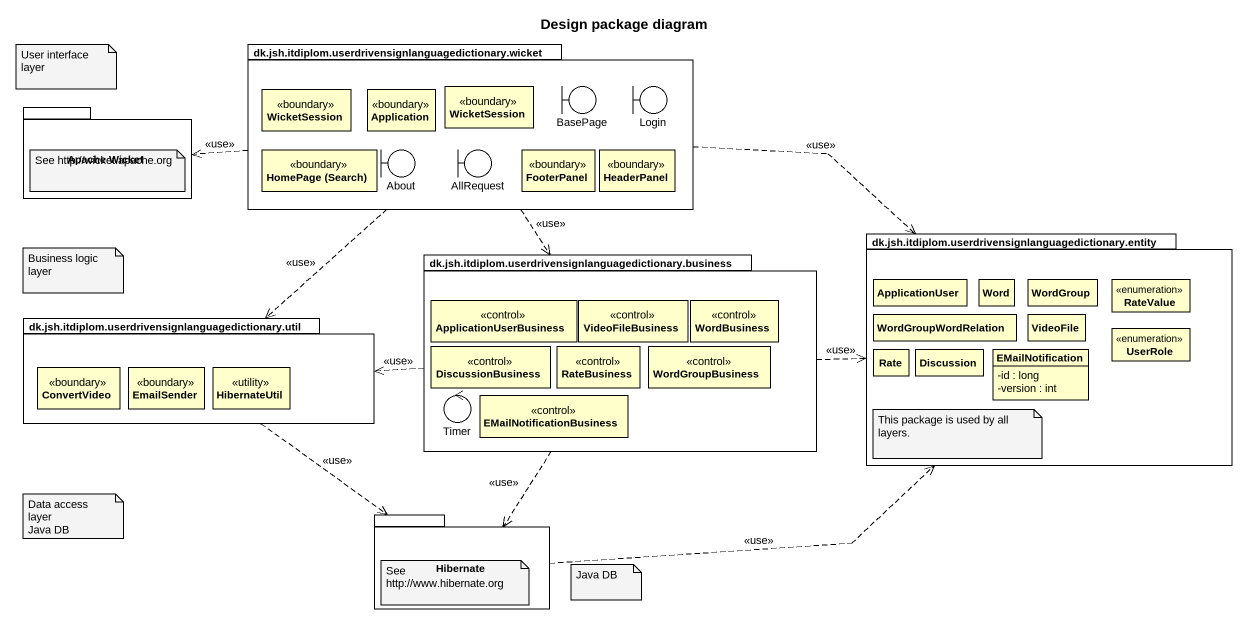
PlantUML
@startuml
title Design package diagram
allowmixing
hide circle
hide empty members
skinparam classAttributeIconSize 0
package "dk.jsh.itdiplom.userdrivensignlanguagedictionary.wicket" as dk_jsh_itdiplom {
  class WicketSession <<boundary>>
  class Application <<boundary>>
  class "WicketSession" as WicketSession_2 <<boundary>>
  boundary BasePage
  boundary Login
  class "HomePage (Search)" as HomePage_Search <<boundary>>
  boundary About
  boundary AllRequest
  class FooterPanel <<boundary>>
  class HeaderPanel <<boundary>>
}
package "Apache Wicket" as Apache_Wicket {
}
package "dk.jsh.itdiplom.userdrivensignlanguagedictionary.entity" as dk_jsh_itdiplom_2 {
  class ApplicationUser
  class Word
  class WordGroup
  enum RateValue
  class WordGroupWordRelation
  class VideoFile
  enum UserRole
  class Rate
  class Discussion
  class EMailNotification {
    -id : long
    -version : int
  }
}
package "dk.jsh.itdiplom.userdrivensignlanguagedictionary.business" as dk_jsh_itdiplom_3 {
  class ApplicationUserBusiness <<control>>
  class VideoFileBusiness <<control>>
  class WordBusiness <<control>>
  class DiscussionBusiness <<control>>
  class RateBusiness <<control>>
  class WordGroupBusiness <<control>>
  control Timer
  class EMailNotificationBusiness <<control>>
}
package "dk.jsh.itdiplom.userdrivensignlanguagedictionary.util" as dk_jsh_itdiplom_4 {
  class ConvertVideo <<boundary>>
  class EmailSender <<boundary>>
  class HibernateUtil <<utility>>
}
package Hibernate {
}
dk_jsh_itdiplom .left.> Apache_Wicket : <<use>>
dk_jsh_itdiplom .right.> dk_jsh_itdiplom_2 : <<use>>
dk_jsh_itdiplom ..> dk_jsh_itdiplom_3 : <<use>>
dk_jsh_itdiplom ..> dk_jsh_itdiplom_4 : <<use>>
dk_jsh_itdiplom_3 .right.> dk_jsh_itdiplom_2 : <<use>>
dk_jsh_itdiplom_3 .left.> dk_jsh_itdiplom_4 : <<use>>
dk_jsh_itdiplom_3 ..> Hibernate : <<use>>
dk_jsh_itdiplom_4 ..> Hibernate : <<use>>
Hibernate .right.> dk_jsh_itdiplom_2 : <<use>>
note as N1
  User interface layer
end note
note as N2
  See http://wicket.apache.org
end note
note as N3
  Business logic layer
end note
note as N4
  This package is used by all layers.
end note
note as N5
  Data access layer
  Java DB
end note
note as N6
  See http://www.hibernate.org
end note
note as N7
  Java DB
end note
@enduml
